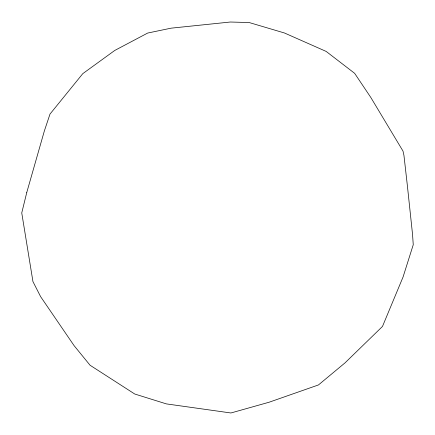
<?xml version="1.0" encoding="UTF-8"?>
<svg xmlns="http://www.w3.org/2000/svg" width="435" height="435" viewBox="0 0 435 435"><rect width="100%" height="100%" fill="white"/><g stroke="black" fill="none" stroke-linecap="round" stroke-linejoin="round"><path stroke-width="0.65" d="M26.774 192.455L21.75 212.922L32.946 281.586L40.618 296.648L74.097 345.651L90.061 365.242L134.747 394.012L166.371 403.892L230.925 412.978L269.167 402.206L318.453 384.948L345.02 362.866L382.485 326.435L403.076 276.964L413.25 244.742L412.554 234.519L407.394 185.843L403.952 155.442L403 151.092L370.805 97.456L354.634 73.319L326.179 51.428L284.436 32.978L249.179 22.533L230.327 22.022L171.08 28.172L147.677 33.049L114.758 50.449L82.791 73.645L50.009 114.057L44.354 130.962L26.774 192.455"/></g></svg>
